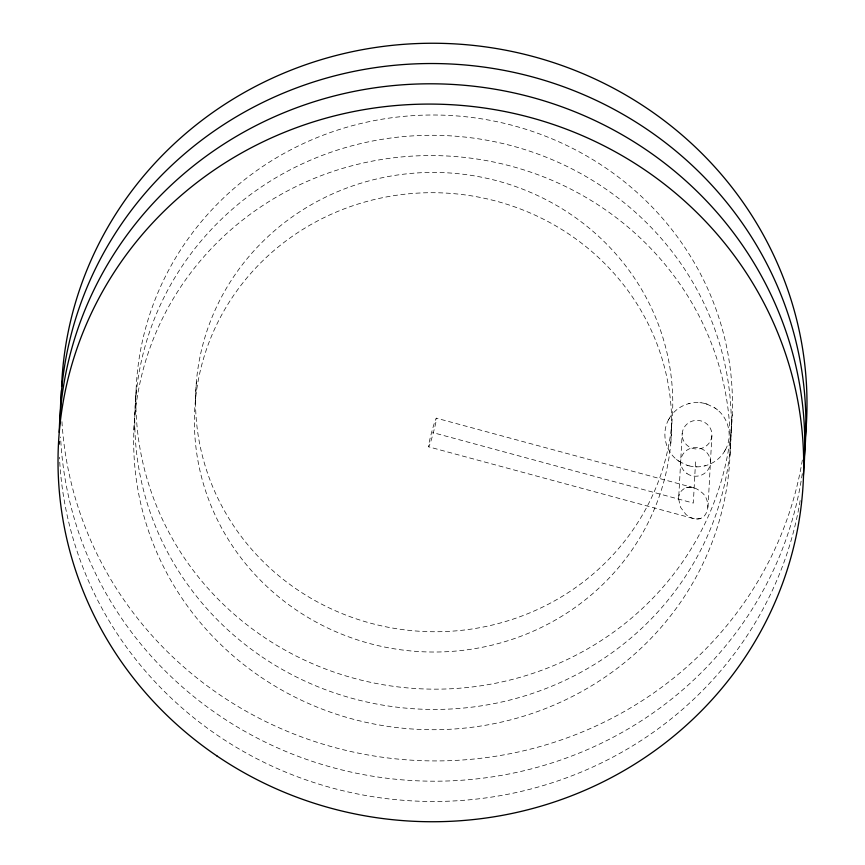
<?xml version="1.0" encoding="UTF-8"?>
<svg xmlns="http://www.w3.org/2000/svg" width="865" height="865" viewBox="0 0 865 865"><rect width="100%" height="100%" fill="white"/><g stroke="black" fill="none" stroke-linecap="round" stroke-linejoin="round"><path stroke-width="0.65" stroke-dasharray="4.33 3.24" d="M678.636 498.921L680.528 507.258L685.902 514.426A29.313 21.171 89.3 0 0 693.049 518.427C709.3 523.303 712.403 498.964 700.737 491.731A29.313 21.171 89.3 0 0 693.6 487.73C686.399 485.006 678.095 491.006 678.647 498.791L682.193 433.376M133.913 430.056L136.108 389.499M195.339 401.403L196.431 381.119M670.764 443.323A238.643 229.625 3.1 0 0 332.203 213.817A238.643 229.625 3.1 0 0 296.187 609.944A238.643 229.625 3.1 0 0 670.764 443.323L671.856 423.05A238.643 229.625 3.1 0 0 333.295 193.544A238.643 229.625 3.1 0 0 297.279 589.66A238.643 229.625 3.1 0 0 671.856 423.05M695.547 461.899L693.319 503.084L432.5 432.5M708.002 507.366L711.863 435.992A14.9 14.337 3.1 0 0 690.735 421.677A14.9 14.337 3.1 0 0 688.486 446.394A14.9 14.337 3.1 0 0 711.863 435.992M729.995 455.217L732.19 414.67M668.699 419.482C661.325 432.576 664.969 450.47 676.808 459.683M725.346 449.897C732.72 436.803 729.076 418.909 717.236 409.686M669.24 418.519C676.084 406.236 691.578 399.846 705.094 403.566M688.951 465.803C702.466 469.533 717.961 463.132 724.805 450.849M668.504 419.849L669.445 418.163M724.6 451.216L725.551 449.519M688.713 403.631L689.535 403.425M705.343 465.748L704.521 465.954M686.161 487.709L689.881 487.168L693.719 487.763L436.447 418.195A14.9 0.876 -74.9 0 0 430.089 438.382A14.9 0.876 -74.9 0 0 430.965 440.923A14.9 0.876 -74.9 0 0 436.447 418.195M700.477 518.449L696.758 518.989L692.93 518.394L428.553 446.805M696.92 466.841L695.438 466.808M701.115 402.798L699.871 402.657M689.113 465.846L687.351 465.348M705.375 403.641L706.694 404.031M706.932 404.106L714.912 407.977M679.133 461.402L687.113 465.273M706.564 403.987L707.127 404.171M686.918 465.208L687.48 465.381M715.55 408.41L717.582 409.956M676.462 459.412L678.506 460.959M714.587 407.75L715.917 408.658M678.138 460.71L679.457 461.629M802.277 473.674A372.891 358.802 3.1 0 1 415.449 780.727A372.891 358.802 3.1 0 1 60.582 436.976M800.157 500.554A372.891 358.802 3.1 0 1 410.886 800.817A372.891 358.802 3.1 0 1 59.48 457.25M802.352 459.996A372.891 358.802 3.1 0 1 415.114 760.378A372.891 358.802 3.1 0 1 61.88 420.606M261.965 656.838A298.306 287.039 3.1 0 0 730.19 448.567A298.306 287.039 3.1 0 0 306.989 161.69A298.306 287.039 3.1 0 0 261.965 656.838M260.873 677.111A298.306 287.039 3.1 0 0 729.098 468.841A298.306 287.039 3.1 0 0 305.886 181.964A298.306 287.039 3.1 0 0 260.873 677.111M263.068 636.554A298.306 287.039 3.1 0 0 731.293 428.294A298.306 287.039 3.1 0 0 308.081 141.406A298.306 287.039 3.1 0 0 263.068 636.554M687.005 473.609A14.9 14.337 3.1 0 0 710.392 463.207A14.9 14.337 3.1 0 0 689.254 448.881A14.9 14.337 3.1 0 0 687.005 473.609"/><path stroke-width="1.3" d="M60.215 418.649A372.891 358.802 3.1 0 1 452.536 64.097A372.891 358.802 3.1 0 1 804.093 459.099M59.123 444.199A372.891 358.802 3.1 0 1 59.101 441.561M59.22 432.316A372.891 358.802 3.1 0 1 452.795 84.446A372.891 358.802 3.1 0 1 803.38 475.393M61.588 386.471A372.891 358.802 3.1 0 1 460.504 44.256A372.891 358.802 3.1 0 1 805.045 440.155M61.307 402.333A372.891 358.802 3.1 0 1 61.447 390.439M217.007 755.999A372.891 358.802 3.1 0 0 802.277 495.667A372.891 358.802 3.1 0 0 273.275 137.07A372.891 358.802 3.1 0 0 217.007 755.999"/></g></svg>
